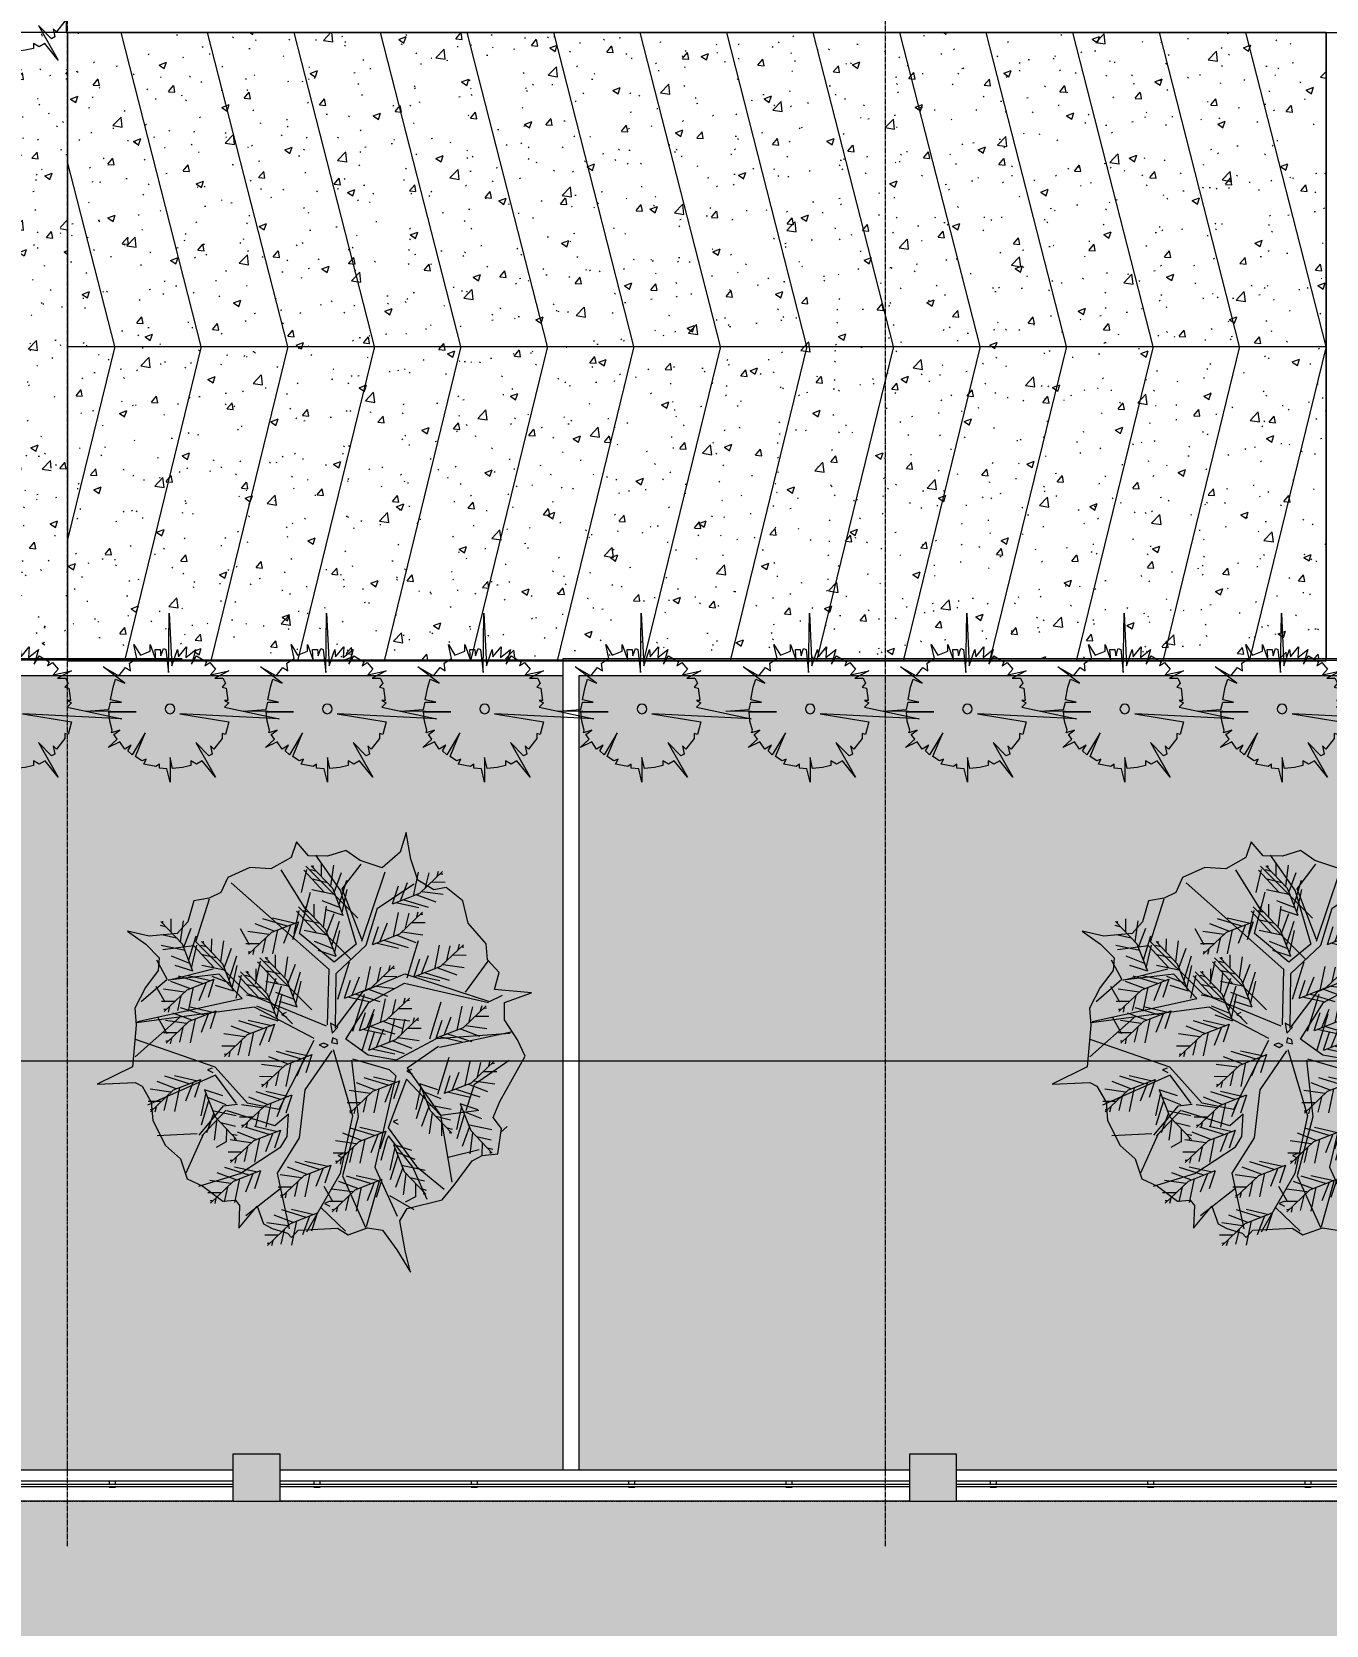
# Model space of a CAD drawing. Header units: millimetres. Extents: x 5359 to 218750, y -16347 to 109893.
# Drawn here: x 33425 to 41653, y 7101 to 17232 of the extents above; entities that cross this region are included whole.
import ezdxf

# ---------------------------------------------------------------- set-up
doc = ezdxf.new("R2010")
doc.units = ezdxf.units.MM
doc.linetypes.add('Double dash', pattern=[41.999998, 12, -6, 6, -6, 6, -6])
doc.linetypes.add('Grid Line', pattern=[22.225, 12.7, -3.175, 3.175, -3.175])
for name, color, linetype, lineweight in [('A-ANNO-DIMS', 211, 'Continuous', 9), ('A-ANNO-DIMS-220', 211, 'Continuous', 9), ('A-DETL-THIN', 151, 'Continuous', 9), ('A-FLOR', 192, 'Continuous', 9), ('A-FLOR-HRAL', 11, 'Continuous', 9), ('A-FLOR-PATT', 8, 'Continuous', 9), ('A-WALL', 113, 'Continuous', 9), ('A-WALL-3', 113, 'Continuous', 18), ('C-PROP-LINE', 91, 'Double dash', 18), ('G-IMPT', 8, 'Continuous', 9), ('L-PLNT', 71, 'Continuous', 9), ('S-COLS-1', 253, 'Continuous', 5), ('S-COLS-4', 52, 'Continuous', 18), ('S-GRID-1', 1, 'Grid Line', 9)]:
    doc.layers.add(name, color=color, linetype=linetype, lineweight=lineweight)
doc.styles.add('Arial_5', font='arial_0.ttf', dxfattribs={"width": 0.9, "height": 660})
doc.dimstyles.new('1_Dim_chi_tiet_khu_đất_2_1', dxfattribs={"dimscale": 304.8, "dimtxt": 673.371204, "dimasz": 0.866142, "dimexe": 0.721785, "dimexo": 0.0625, "dimgap": 0.072178, "dimtad": 1, "dimdec": 0, "dimrnd": 5, "dimzin": 0, "dimdsep": 46, "dimtxsty": 'Arial_5', "dimblk1": 'OBLIQUE', "dimblk2": 'OBLIQUE', "dimsah": 1, "dimcen": 0.09, "dimdle": 0.721785, "dimazin": 0, "dimtfac": 1, "dimtdec": 4, "dimtix": 1, "dimtmove": 0, "dimatfit": 3, "dimfxl": 2.165354, "dimfxlon": 1, "dimtvp": 1, "dimtolj": 1, "dimtzin": 0, "dimarcsym": 2})
pattern_1 = [(0, (167.64, 11.2), (558.8, 558.8), [83.82, -16.764, 22.352, -16.764, -419.1]), (0, (167.64, 11.2), (558.8, 558.8), [-139.7, 83.82, -335.28]), (0, (139.7, 27.94), (558.8, 558.8), [55.88, -41.91, 83.82, -41.91, -335.28]), (0, (139.7, 27.94), (558.8, 558.8), [-223.52, 55.88, -279.4]), (0, (335.3, 251.46), (558.8, 558.8), [69.85, -27.94, 69.85, -391.16]), (0, (55.9, 363.2), (558.8, 558.8), [27.94, -55.88, 27.94, -447.04]), (90, (111.76, 363.2), (-558.8, 558.8), [50.292, -508.508]), (90, (279.4, 27.94), (-558.8, 558.8), [55.88, -502.92]), (90, (419.1, 251.46), (-558.8, 558.8), [55.88, -502.92]), (45, (352.04, 22.35), (0, 558.7996), [55.88, -734.383]), (135, (206.76, 22.35), (-558.7996, 0), [55.88, -734.383]), (63.435, (335.28, 25.15), (-0.0005, 558.8001), [55.88, -1193.635]), (75.964, (307.34, 27.94), (-0.00237, 558.80038), [55.88, -2248.111]), (75.964, (447.04, 251.46), (-0.00237, 558.80038), [44.704, -2259.287]), (75.964, (122.94, 363.22), (-0.00237, 558.80038), [39.116, -2264.875]), (104.036, (251.46, 27.94), (0.00237, 558.80038), [55.88, -2248.111]), (104.036, (391.16, 251.46), (0.00237, 558.80038), [44.704, -2259.287]), (104.036, (100.58, 363.22), (0.00237, 558.80038), [39.116, -2264.875]), (116.565, (223.52, 25.15), (0.0005, 558.8001), [55.88, -1193.634])]

# ---------------------------------------------------------------- blocks, each defined once
blk = doc.blocks.new('NBS_CLDPhysicalSecuritySystems_MtlMeshPnlFncngSym_CLDModsecSecurusS3_InfillPanel - NBS_CLDPhysicalSecuritySystems_MtlMeshPnlFncngSym_CLDModsecSecurusS2_InfillPanel-2369396-TKCS_MB ĐỊNH VỊ CỔNG-HÀNG RÀO')
at = {"layer": 'A-FLOR-HRAL'}
for p, q in [((218, 27), (0, 27)), ((4000, 6), (0, 6)), ((214, 23), (214, 6)), ((250, 27), (218, 27)), ((1218, 27), (250, 27)), ((254, 6), (254, 23)), ((1214, 23), (1214, 6)), ((1250, 27), (1218, 27)), ((2218, 27), (1250, 27)), ((1254, 6), (1254, 23)), ((2214, 23), (2214, 6)), ((2250, 27), (2218, 27)), ((3218, 27), (2250, 27)), ((2254, 6), (2254, 23)), ((3214, 23), (3214, 6)), ((3250, 27), (3218, 27)), ((4000, 27), (3250, 27)), ((3254, 6), (3254, 23)), ((0, -6), (4000, -6)), ((214, -6), (214, -11)), ((214, -11), (254, -11)), ((254, -11), (254, -6)), ((1214, -6), (1214, -11)), ((1214, -11), (1254, -11)), ((1254, -11), (1254, -6)), ((2214, -6), (2214, -11)), ((2214, -11), (2254, -11)), ((2254, -11), (2254, -6)), ((3214, -6), (3214, -11)), ((3214, -11), (3254, -11)), ((3254, -11), (3254, -6))]:
    blk.add_line(p, q, dxfattribs=at)
for centre, start, end in [((218, 23), 90, 180), ((250, 23), 360, 90), ((1218, 23), 90, 180), ((1250, 23), 360, 90), ((2218, 23), 90, 180), ((2250, 23), 360, 90), ((3218, 23), 90, 180), ((3250, 23), 360, 90)]:
    blk.add_arc(centre, 4, start, end, dxfattribs=at)
blk = doc.blocks.new('CAY MAI VAN PHUC - CAY DUC SOC_dwg-2256080-TKCS_MB ĐỊNH VỊ CỔNG-HÀNG RÀO')
at = {"layer": 'G-IMPT', "flags": 128}
blk.add_lwpolyline([(33, 479), (13, 293), (6, 772), (-14, 347), (-60, 479), (-67, 420), (-133, 499), (-127, 413), (-207, 479), (-173, 360), (-213, 426), (-293, 380), (-280, 347), (-320, 373), (-366, 320), (-326, 274), (-473, 307), (-360, 247), (-426, 247), (-446, 207), (-419, 174), (-453, 167), (-466, 68), (-439, 68), (-473, 48), (-439, 14), (-878, -79), (-80, -39), (-473, -105), (-446, -205), (-419, -198), (-419, -238), (-353, -324), (-326, -298), (-340, -364), (-313, -378), (-207, -271), (-366, -550), (-260, -418), (-213, -444), (-167, -418), (-167, -457), (-100, -471), (-20, -481), (0, -391), (0, -590), (26, -484), (86, -477), (86, -444), (113, -464), (212, -444), (192, -404), (226, -418), (279, -384), (199, -192), (305, -371), (339, -338), (312, -291), (365, -324), (405, -265), (498, -311), (425, -245), (452, -205), (405, -172), (472, -192), (465, -172), (485, -99), (492, -25), (272, -25), (678, -19), (492, -6), (478, 54), (392, 54), (478, 74), (458, 174), (438, 240), (365, 207), (538, 340), (412, 267), (359, 333), (319, 307), (325, 367), (266, 406), (292, 519), (239, 433), (159, 466), (159, 519), (113, 393), (119, 479), (79, 479), (73, 426), (53, 486)], close=True, dxfattribs=at)
at = {"layer": 'G-IMPT'}
blk.add_circle((0, 0), 38.6, dxfattribs=at)
blk = doc.blocks.new('CAY MAI VAN PHUC - CAY BONG TRANG-2256527-TKCS_MB ĐỊNH VỊ CỔNG-HÀNG RÀO')
at = {"extrusion": (0, 0, -1), "xscale": 0.7894736842105263, "yscale": 0.7894736842105263, "zscale": -0.7894736842105263, "rotation": 180}
blk.add_blockref('CAY MAI VAN PHUC - CAY DUC SOC_dwg-2256080-TKCS_MB ĐỊNH VỊ CỔNG-HÀNG RÀO', (0, 0), dxfattribs=at)
blk = doc.blocks.new('CAY MAI VAN PHUC - CAY DUC SOC_dwg-V288-TKCS_MB ĐỊNH VỊ CỔNG-HÀNG RÀO')
at = {"layer": 'G-IMPT', "flags": 128}
for points in [[(33, 479), (13, 293), (6, 772), (-14, 347), (-60, 479), (-67, 420), (-133, 499), (-127, 413), (-207, 479), (-173, 360), (-213, 426), (-293, 380), (-280, 347), (-320, 373), (-366, 320), (-326, 274), (-430, 297)], [(-429, -201), (-419, -198), (-419, -238), (-353, -324), (-326, -298), (-340, -364), (-313, -378), (-207, -271), (-366, -550), (-260, -418), (-213, -444), (-167, -418), (-167, -457), (-100, -471), (-20, -481), (0, -391), (0, -590), (26, -484), (86, -477), (86, -444), (113, -464), (212, -444), (192, -404), (226, -418), (279, -384), (199, -192), (305, -371), (339, -338), (312, -291), (365, -324), (405, -265), (498, -311), (425, -245), (452, -205), (405, -172), (472, -192), (465, -172), (485, -99), (492, -25), (272, -25), (678, -19), (492, -6), (478, 54), (392, 54), (478, 74), (458, 174), (438, 240), (365, 207), (538, 340), (412, 267), (359, 333), (319, 307), (325, 367), (266, 406), (292, 519), (239, 433), (159, 466), (159, 519), (113, 393), (119, 479), (79, 479), (73, 426), (53, 486), (33, 479)], [(-430, 284), (-360, 247), (-426, 247), (-430, 240)], [(-430, 187), (-419, 174), (-430, 172)], [(-429, -56), (-80, -39), (-429, -98)]]:
    blk.add_lwpolyline(points, dxfattribs=at)
at = {"layer": 'G-IMPT'}
blk.add_circle((0, 0), 38.6, dxfattribs=at)
blk = doc.blocks.new('CAY MAI VAN PHUC - CAY BONG TRANG-V289-TKCS_MB ĐỊNH VỊ CỔNG-HÀNG RÀO')
at = {"extrusion": (0, 0, -1), "xscale": 0.7894736842105263, "yscale": 0.7894736842105263, "zscale": -0.7894736842105263, "rotation": 180}
blk.add_blockref('CAY MAI VAN PHUC - CAY DUC SOC_dwg-V288-TKCS_MB ĐỊNH VỊ CỔNG-HÀNG RÀO', (0, 0), dxfattribs=at)
blk = doc.blocks.new('CAY GIANG HUONG - CAY GIANG HUONG_dwg-2249777-TKCS_MB ĐỊNH VỊ CỔNG-HÀNG RÀO')
at = {"layer": 'G-IMPT'}
for p, q in [((242, 1000), (-171, 1413)), ((-111, 1404), (-112, 1417)), ((-47, 1330), (-46, 1436)), ((29, 1254), (52, 1420)), ((-172, 1068), (-368, 1383)), ((-205, 1203), (-164, 1385)), ((-26, 1206), (-188, 1381)), ((-91, 1372), (-132, 1382)), ((-2, 1281), (-119, 1308)), ((56, 1212), (112, 1362)), ((95, 1109), (154, 1301)), ((273, 815), (459, 1368)), ((580, 1137), (638, 1283)), ((685, 1175), (725, 1365)), ((781, 1243), (808, 1360)), ((830, 1288), (936, 1286)), ((872, 1332), (882, 1373)), ((903, 1352), (917, 1352)), ((66, 1185), (-124, 1225)), ((117, 1043), (158, 1226)), ((519, 1112), (566, 1255)), ((609, 1146), (801, 1087)), ((711, 1185), (862, 1129)), ((753, 1212), (920, 1189)), ((-264, 878), (-223, 1060)), ((-84, 881), (-246, 1055)), ((184, 675), (-230, 1088)), ((-149, 1047), (-190, 1057)), ((-169, 1079), (-170, 1092)), ((-105, 1005), (-104, 1111)), ((104, 1081), (-42, 1138)), ((-30, 928), (-7, 1095)), ((129, 1020), (-15, 1067)), ((-3, 886), (54, 1037)), ((526, 852), (565, 1043)), ((543, 1124), (726, 1083)), ((622, 921), (649, 1038)), ((712, 1009), (723, 1050)), ((744, 1030), (758, 1030)), ((-1286, 930), (-1327, 940)), ((-1307, 962), (-1307, 975)), ((-1242, 888), (-1241, 994)), ((-1167, 811), (-1144, 978)), ((-1140, 769), (-1083, 920)), ((-693, 916), (-621, 791)), ((-464, 869), (-631, 892)), ((-422, 896), (-573, 953)), ((-320, 935), (-512, 995)), ((-254, 957), (-437, 998)), ((-396, 907), (-436, 716)), ((-291, 945), (-349, 799)), ((-230, 970), (-277, 826)), ((8, 860), (-183, 900)), ((-61, 956), (-177, 983)), ((36, 784), (96, 976)), ((58, 718), (99, 901)), ((360, 790), (407, 933)), ((421, 815), (478, 961)), ((594, 890), (760, 867)), ((670, 965), (776, 964)), ((-1129, 743), (-1320, 783)), ((-1198, 839), (-1315, 866)), ((-1101, 667), (-1042, 859)), ((-1079, 601), (-1038, 784)), ((-964, 771), (-1005, 781)), ((-985, 802), (-985, 816)), ((-920, 729), (-919, 834)), ((-845, 652), (-822, 818)), ((-818, 610), (-761, 760)), ((-541, 794), (-647, 795)), ((-492, 838), (-519, 722)), ((46, 755), (-101, 813)), ((384, 802), (566, 761)), ((449, 824), (642, 765)), ((552, 863), (702, 806)), ((635, 526), (725, 821)), ((853, 594), (892, 784)), ((949, 663), (976, 779)), ((1040, 751), (1050, 792)), ((1071, 771), (1085, 772)), ((-1092, 638), (-1238, 696)), ((-876, 680), (-992, 707)), ((-779, 508), (-719, 700)), ((-615, 730), (-628, 729)), ((-583, 750), (-593, 709)), ((-572, 474), (-531, 657)), ((-392, 477), (-554, 652)), ((-124, 271), (-537, 684)), ((-457, 643), (-498, 654)), ((-477, 675), (-478, 689)), ((-413, 602), (-412, 707)), ((-338, 525), (-315, 691)), ((-311, 483), (-254, 633)), ((71, 694), (-73, 742)), ((84, 356), (175, 651)), ((687, 531), (734, 675)), ((748, 556), (805, 702)), ((998, 707), (1103, 706)), ((1098, 412), (1279, 658)), ((-1067, 577), (-1210, 624)), ((-991, 479), (-1183, 538)), ((-925, 501), (-1108, 542)), ((-807, 584), (-998, 623)), ((-901, 513), (-948, 369)), ((-769, 479), (-916, 536)), ((-757, 442), (-716, 624)), ((-724, 363), (-683, 546)), ((-545, 366), (-706, 541)), ((-277, 160), (-690, 573)), ((-610, 533), (-651, 543)), ((-630, 564), (-631, 578)), ((-566, 491), (-565, 597)), ((-490, 414), (-467, 580)), ((-369, 553), (-485, 580)), ((-463, 372), (-407, 522)), ((-271, 380), (-212, 573)), ((197, 387), (255, 533)), ((302, 424), (342, 615)), ((398, 493), (425, 610)), ((447, 537), (553, 536)), ((489, 581), (499, 622)), ((521, 602), (534, 602)), ((711, 544), (893, 503)), ((777, 565), (969, 506)), ((879, 605), (1029, 548)), ((921, 632), (1087, 608)), ((-1364, 459), (-1291, 334)), ((-1135, 412), (-1302, 436)), ((-1093, 439), (-1244, 496)), ((-1163, 382), (-1190, 265)), ((-1067, 450), (-1107, 260)), ((-962, 488), (-1020, 342)), ((-744, 418), (-888, 465)), ((-453, 346), (-643, 386)), ((-521, 442), (-638, 469)), ((-300, 457), (-490, 496)), ((-424, 270), (-365, 462)), ((-262, 352), (-408, 409)), ((-402, 204), (-361, 387)), ((-250, 315), (-209, 497)), ((136, 362), (184, 505)), ((203, 100), (294, 394)), ((226, 396), (418, 337)), ((328, 435), (479, 378)), ((370, 462), (537, 439)), ((-1212, 337), (-1318, 338)), ((-1285, 273), (-1299, 272)), ((-1254, 293), (-1264, 252)), ((-975, 228), (-1167, 287)), ((-909, 250), (-1091, 291)), ((-885, 262), (-932, 119)), ((-415, 241), (-561, 299)), ((-237, 291), (-381, 338)), ((160, 374), (343, 333)), ((317, 130), (374, 276)), ((422, 168), (461, 358)), ((518, 236), (545, 353)), ((566, 281), (672, 280)), ((608, 325), (619, 366)), ((640, 345), (654, 346)), ((814, 40), (904, 335)), ((1032, 108), (1071, 299)), ((1128, 177), (1155, 293)), ((1218, 265), (1229, 306)), ((1250, 285), (1264, 286)), ((-1527, -104), (-1176, 209)), ((-1348, 209), (-1275, 83)), ((-1119, 162), (-1285, 185)), ((-1077, 189), (-1227, 245)), ((-1147, 131), (-1174, 14)), ((-1051, 199), (-1091, 9)), ((-946, 237), (-1003, 91)), ((-613, 83), (-763, 140)), ((-511, 123), (-703, 182)), ((-445, 144), (-628, 185)), ((-482, 132), (-540, -14)), ((-390, 180), (-533, 227)), ((-421, 157), (-468, 13)), ((256, 105), (303, 249)), ((277, -56), (367, 239)), ((345, 139), (537, 80)), ((448, 178), (598, 122)), ((490, 205), (656, 182)), ((495, 12), (535, 202)), ((591, 80), (618, 197)), ((682, 169), (692, 210)), ((713, 189), (727, 190)), ((866, 45), (913, 189)), ((927, 70), (984, 216)), ((1100, 146), (1266, 123)), ((1176, 221), (1282, 220)), ((-1196, 87), (-1301, 88)), ((-1269, 22), (-1283, 22)), ((-1238, 42), (-1248, 1)), ((-655, 56), (-822, 79)), ((-683, 25), (-710, -91)), ((-587, 94), (-627, -96)), ((280, 117), (462, 76)), ((329, -51), (376, 93)), ((390, -26), (448, 120)), ((521, 23), (671, -34)), ((563, 50), (729, 26)), ((640, 125), (745, 124)), ((890, 58), (1072, 17)), ((1460, 92), (891, -28)), ((955, 80), (1148, 20)), ((1058, 119), (1208, 62)), ((-732, -19), (-838, -18)), ((-805, -83), (-819, -84)), ((-774, -63), (-784, -104)), ((-316, -159), (-466, -102)), ((-213, -120), (-405, -60)), ((-148, -98), (-330, -57)), ((-185, -110), (-242, -257)), ((-124, -85), (-171, -229)), ((353, -39), (536, -80)), ((419, -17), (611, -76)), ((878, -400), (968, -105)), ((-358, -186), (-524, -163)), ((-386, -217), (-413, -333)), ((-290, -148), (-329, -339)), ((930, -395), (977, -251)), ((991, -370), (1048, -224)), ((1096, -332), (1136, -141)), ((1192, -263), (1219, -147)), ((1241, -219), (1346, -220)), ((1283, -175), (1293, -134)), ((1314, -155), (1328, -154)), ((-1243, -384), (-1409, -361)), ((-1201, -357), (-1351, -300)), ((-1098, -318), (-1290, -258)), ((-1033, -296), (-1215, -255)), ((-1175, -346), (-1214, -537)), ((-1070, -309), (-1127, -455)), ((-1009, -283), (-1056, -427)), ((-978, -364), (-834, -411)), ((-434, -261), (-540, -260)), ((-508, -325), (-522, -326)), ((-307, -420), (-490, -379)), ((-476, -305), (-487, -346)), ((340, -395), (174, -372)), ((382, -368), (232, -311)), ((484, -329), (292, -269)), ((550, -307), (368, -266)), ((408, -357), (369, -548)), ((513, -320), (456, -466)), ((574, -294), (527, -438)), ((744, -338), (703, -521)), ((731, -315), (875, -362)), ((757, -376), (903, -433)), ((1020, -360), (1212, -420)), ((1122, -321), (1272, -378)), ((1164, -294), (1330, -317)), ((-1319, -459), (-1425, -458)), ((-1361, -503), (-1372, -544)), ((-1271, -415), (-1298, -531)), ((-965, -388), (-1006, -571)), ((-943, -454), (-1003, -646)), ((-953, -425), (-806, -483)), ((-517, -508), (-683, -485)), ((-475, -481), (-625, -424)), ((-373, -442), (-565, -382)), ((-449, -470), (-489, -661)), ((-344, -433), (-401, -579)), ((-283, -407), (-330, -551)), ((263, -470), (158, -469)), ((312, -426), (285, -542)), ((766, -404), (706, -596)), ((794, -481), (985, -520)), ((954, -382), (1136, -423)), ((1066, -498), (1025, -680)), ((1054, -474), (1197, -521)), ((-1393, -524), (-1407, -524)), ((-804, -526), (-997, -730)), ((-904, -556), (-961, -707)), ((-915, -530), (-724, -570)), ((-877, -598), (-900, -765)), ((-846, -626), (-730, -653)), ((-594, -583), (-699, -582)), ((-636, -627), (-646, -668)), ((-545, -539), (-572, -655)), ((190, -535), (176, -535)), ((221, -514), (211, -555)), ((805, -507), (748, -657)), ((832, -549), (809, -715)), ((863, -576), (979, -604)), ((900, -568), (1205, -526)), ((907, -625), (906, -731)), ((1088, -564), (1029, -756)), ((1079, -535), (1225, -592)), ((-1035, -715), (-1353, -730)), ((-1123, -1024), (-981, -712)), ((-802, -675), (-803, -781)), ((-758, -717), (-717, -727)), ((-737, -748), (-737, -762)), ((-565, -760), (-715, -703)), ((-667, -648), (-681, -648)), ((-462, -721), (-654, -661)), ((-397, -699), (-579, -658)), ((-539, -749), (-578, -940)), ((-434, -711), (-491, -857)), ((-373, -686), (-420, -830)), ((272, -768), (122, -711)), ((374, -729), (182, -669)), ((440, -707), (257, -666)), ((298, -757), (258, -948)), ((403, -719), (345, -866)), ((464, -694), (417, -838)), ((951, -667), (992, -678)), ((972, -699), (972, -712)), ((1127, -666), (1070, -816)), ((1116, -640), (1307, -680)), ((1154, -708), (1131, -874)), ((1185, -736), (1302, -763)), ((1429, -657), (1375, -704)), ((-881, -821), (-801, -777)), ((-683, -862), (-789, -861)), ((-607, -787), (-773, -764)), ((-635, -818), (-662, -934)), ((153, -870), (47, -869)), ((230, -795), (64, -772)), ((202, -826), (175, -942)), ((537, -823), (496, -1005)), ((525, -799), (669, -846)), ((550, -860), (696, -917)), ((959, -900), (1207, -840)), ((1229, -785), (1228, -890)), ((1273, -827), (1314, -837)), ((1294, -858), (1294, -872)), ((-622, -1043), (-814, -983)), ((-757, -926), (-771, -927)), ((-556, -1021), (-739, -980)), ((-725, -906), (-736, -947)), ((-532, -1008), (-579, -1152)), ((-165, -1037), (-316, -981)), ((-63, -998), (-255, -939)), ((3, -976), (-180, -935)), ((-34, -989), (-92, -1135)), ((27, -964), (-20, -1107)), ((80, -935), (66, -935)), ((111, -914), (101, -955)), ((559, -888), (500, -1080)), ((598, -991), (542, -1141)), ((588, -965), (778, -1004)), ((-766, -1109), (-933, -1086)), ((-724, -1082), (-875, -1025)), ((-794, -1140), (-821, -1256)), ((-698, -1071), (-738, -1262)), ((-593, -1033), (-651, -1180)), ((-284, -1140), (-390, -1138)), ((-207, -1064), (-374, -1041)), ((-235, -1095), (-262, -1212)), ((-139, -1027), (-179, -1217)), ((-29, -1131), (44, -1256)), ((242, -1150), (92, -1094)), ((344, -1111), (152, -1052)), ((410, -1089), (228, -1048)), ((268, -1140), (229, -1330)), ((312, -1452), (414, -1089)), ((373, -1102), (316, -1248)), ((434, -1077), (387, -1221)), ((625, -1033), (602, -1199)), ((656, -1061), (773, -1088)), ((701, -1109), (700, -1215)), ((-843, -1184), (-949, -1183)), ((-916, -1249), (-930, -1249)), ((-885, -1228), (-895, -1269)), ((-367, -1147), (-648, -1367)), ((-357, -1204), (-371, -1205)), ((-326, -1184), (-336, -1225)), ((123, -1253), (18, -1252)), ((200, -1177), (34, -1154)), ((172, -1208), (145, -1325)), ((493, -1206), (688, -1316)), ((621, -1255), (702, -1212)), ((745, -1151), (786, -1162)), ((765, -1183), (766, -1197)), ((-272, -1419), (-422, -1362)), ((-169, -1380), (-361, -1320)), ((-104, -1358), (-286, -1317)), ((-141, -1370), (-198, -1517)), ((-80, -1345), (-127, -1489)), ((-53, -1300), (144, -1490)), ((50, -1317), (36, -1318)), ((81, -1297), (71, -1338)), ((-314, -1446), (-480, -1423)), ((-342, -1477), (-369, -1593)), ((-246, -1408), (-285, -1599)), ((-390, -1521), (-496, -1520)), ((-464, -1585), (-478, -1586)), ((-432, -1565), (-443, -1606))]:
    blk.add_line(p, q, dxfattribs=at)
at = {"layer": 'G-IMPT', "flags": 128}
for points in [[(1327, 432), (1366, 567), (1272, 669), (1263, 796), (1120, 958), (1076, 1138), (944, 1243), (846, 1225), (718, 1302), (664, 1469), (626, 1680), (578, 1523), (436, 1400), (261, 1458), (146, 1536), (2, 1491), (-150, 1494), (-246, 1605), (-287, 1480), (-448, 1392), (-615, 1402), (-790, 1322), (-845, 1204), (-938, 1158), (-1061, 1136), (-1108, 970), (-1192, 876), (-1416, 856), (-1588, 895), (-1443, 792), (-1335, 683), (-1343, 583), (-1445, 447), (-1530, 284), (-1519, 148), (-1549, -183), (-1828, -321), (-1527, -308), (-1472, -337), (-1399, -463), (-1386, -608), (-1287, -808), (-1167, -915), (-1114, -1073), (-990, -1130), (-830, -1250), (-730, -1242), (-697, -1286), (-704, -1465), (-557, -1291), (-508, -1430), (-438, -1467), (-317, -1505), (-286, -1539), (-233, -1480), (80, -1465), (166, -1519), (320, -1462), (437, -1481), (553, -1638), (661, -1816), (618, -1646), (576, -1407), (634, -1308), (913, -1239), (1007, -1124), (1150, -931), (1231, -887), (1355, -875), (1383, -673), (1317, -586), (1370, -458), (1572, -97), (1511, 31), (1408, 190), (1408, 328), (1622, 405)], [(24, 164), (38, 84), (83, 133)], [(-66, -9), (-24, -30), (6, -10), (-29, 6)], [(34, 11), (82, -1), (77, 33), (44, 48)]]:
    blk.add_lwpolyline(points, close=True, dxfattribs=at)
for points in [[(-94, 1499), (104, 1215), (229, 792), (54, 650), (-220, 877), (-134, 1207)], [(127, 1021), (44, 1234), (-128, 1416)], [(274, 829), (119, 1232), (269, 1428)], [(2, 150), (15, 591), (-763, 1280)], [(65, 125), (70, 558), (308, 784), (398, 1079), (691, 1272)], [(521, 1113), (734, 1197), (915, 1369)], [(-6, 141), (-631, 398), (-1045, 811), (-937, 1153)], [(69, 696), (-15, 909), (-186, 1090)], [(361, 791), (575, 875), (756, 1047)], [(-1068, 579), (-1152, 792), (-1323, 973)], [(-232, 968), (-445, 884), (-626, 713)], [(-899, 604), (-1061, 779), (-1308, 748)], [(-746, 419), (-830, 633), (-1001, 814)], [(688, 533), (902, 617), (1083, 788)], [(-1478, 336), (-1272, 513), (-1356, 666)], [(-239, 292), (-323, 506), (-494, 687)], [(-1509, 177), (-677, 360), (-859, 553), (-1265, 507), (-907, 596)], [(-903, 511), (-1116, 427), (-1297, 256)], [(-392, 182), (-475, 395), (-647, 576)], [(73, 134), (285, 415), (617, 557), (1288, 338), (1392, 386)], [(138, 363), (351, 447), (532, 619)], [(1452, 83), (866, 40), (546, -129), (325, -90), (146, 38), (330, 328), (613, 483), (1280, 329)], [(-106, 42), (-580, 291), (-1517, 168)], [(-887, 261), (-1100, 177), (-1281, 5)], [(257, 107), (471, 191), (652, 362)], [(867, 47), (1081, 131), (1262, 302)], [(-423, 155), (-636, 71), (-817, -100)], [(-327, 248), (-363, 234), (-322, 212)], [(331, -49), (544, 35), (725, 206)], [(-107, 28), (-386, -521), (-635, -472), (-891, -184), (-1525, 35)], [(-125, -87), (-339, -171), (-520, -342)], [(-301, -1471), (-396, -1028), (-220, -746), (-175, -365), (39, -55)], [(47, -46), (201, -573), (101, -1030), (-166, -1497)], [(201, -120), (491, -205), (545, -253), (378, -979), (555, -1370)], [(884, -22), (635, -193), (900, -568), (989, -1099)], [(-722, -474), (-888, -249), (-1428, -488)], [(-914, -193), (-951, -207), (-909, -228)], [(193, -129), (244, -580), (121, -1049), (304, -1460)], [(669, -204), (632, -218), (674, -239)], [(932, -393), (1145, -309), (1326, -138)], [(1104, -530), (1168, -321), (1446, -130)], [(-1010, -285), (-1224, -369), (-1405, -540)], [(-976, -366), (-892, -579), (-721, -760)], [(573, -296), (359, -380), (178, -551)], [(893, -562), (630, -281), (483, -667), (709, -976), (928, -1155)], [(733, -316), (817, -530), (988, -711)], [(-1018, -726), (-824, -493), (-715, -480)], [(-285, -409), (-498, -493), (-679, -664)], [(1055, -476), (1139, -689), (1311, -870)], [(-1021, -1131), (-692, -1031), (-369, -818), (-320, -736), (-309, -558), (-416, -651), (-797, -532)], [(558, -604), (522, -618), (563, -639)], [(-374, -688), (-588, -772), (-769, -943)], [(462, -696), (249, -780), (68, -951)], [(794, -1238), (680, -981), (487, -732), (470, -764), (424, -926)], [(121, -873), (84, -887), (126, -909)], [(527, -800), (610, -1014), (782, -1195)], [(-534, -1010), (-747, -1094), (-928, -1265)], [(25, -966), (-188, -1049), (-369, -1221)], [(433, -1079), (219, -1162), (38, -1334)], [(15, -1254), (-22, -1269), (20, -1290)], [(-81, -1347), (-295, -1431), (-476, -1602)]]:
    blk.add_lwpolyline(points, dxfattribs=at)
blk = doc.blocks.new('CAY GIANG HUONG - CAY GIANG HUONG-2249851-TKCS_MB ĐỊNH VỊ CỔNG-HÀNG RÀO')
at = {"xscale": 0.8, "yscale": 0.8, "zscale": 0.8}
blk.add_blockref('CAY GIANG HUONG - CAY GIANG HUONG_dwg-2249777-TKCS_MB ĐỊNH VỊ CỔNG-HÀNG RÀO', (0, 0), dxfattribs=at)
blk = doc.blocks.new('Family - ___-1476882-TKCS_MB ĐỊNH VỊ CỔNG-HÀNG RÀO')
at = {"layer": 'C-PROP-LINE'}
blk.add_line((26104, 7888), (134801, 7888), dxfattribs=at)
blk = doc.blocks.new('DIMBLOCK26-TKCS_MB ĐỊNH VỊ CỔNG-HÀNG RÀO')
at = {"layer": 'A-ANNO-DIMS-220'}
for p, q in [((26104, 11349), (26104, 10469)), ((26104, 10689), (26104, 11349)), ((71453, 11349), (71453, 10469)), ((71453, 10689), (71453, 11349)), ((25884, 10689), (71453, 10689))]:
    blk.add_line(p, q, dxfattribs=at)
at = {"layer": 'A-ANNO-DIMS-220', "lineweight": 25}
for p, q in [((26104, 10689), (26236, 10821)), ((71453, 10689), (71585, 10821)), ((26104, 10689), (25972, 10557)), ((71453, 10689), (71321, 10557))]:
    blk.add_line(p, q, dxfattribs=at)
at = {"layer": 'A-ANNO-DIMS-220', "color": 0, "char_height": 660, "attachment_point": 1, "line_spacing_factor": 0.941778, "style": 'Arial_5'}
for s, insert, width in [('45350', (47638, 11568), 2734.92), ('TƯ\\fArial|b0|i0|c254|p34|;\\W.9;ỜNG RÀO', (46219, 10488), 6141.15)]:
    blk.add_mtext(s, dxfattribs=dict(at, insert=insert, width=width))
blk = doc.blocks.new('_Oblique')
at = {"color": 0, "linetype": 'ByBlock', "lineweight": -2}
blk.add_line((-0.5, -0.5), (0.5, 0.5), dxfattribs=at)

msp = doc.modelspace()

# ---------------------------------------------------------------- hatches: boundary and pattern name
at = {"layer": 'A-FLOR-PATT'}
h = msp.add_hatch(color=256, dxfattribs=at)
h.paths.add_polyline_path([(10052.8, -16347.2), (10052.8, 77336.3), (5358.8, 82030.3), (5358.8, -16347.2)])
h.paths.add_polyline_path([(56702.6, -12330.8), (56702.6, 7388.2), (134801.5, 7388.2), (134801.5, 7888.2), (26103.5, 7888.2), (26103.5, -7352), (31070.8, -12330.8), (44092.7, -12330.8)])
h.paths.add_polyline_path([(160294.2, 7388.2), (160294.2, 109892.8), (157794.6, 109892.8), (157794.6, 7388.2)])
h.paths.add_polyline_path([(130779.3, 102336.3), (135779.3, 107336.3), (135779.3, 109892.8), (5358.8, 109892.8), (5358.8, 102336.3), (121560.4, 102336.3)])
h = msp.add_hatch(dxfattribs=at)
h.set_pattern_fill('FP_14', color=256, style=0, pattern_type=2)
h.set_pattern_definition(pattern_1)
h.paths.add_polyline_path([(30703.5, 8088.2), (34703.5, 8088.2), (34703.5, 8188.2), (35003.5, 8188.2), (35003.5, 8088.2), (36802.6, 8088.2), (36802.6, 13136.9), (28627.7, 13136.9), (27003.5, 14761.2), (26303.5, 14761.2), (26303.5, 12256.3), (26403.5, 12256.3), (26403.5, 11956.3), (26303.5, 11956.3), (26303.5, 8188.2), (26403.5, 8188.2), (26403.5, 8088.2), (30403.5, 8088.2), (30403.5, 8188.2), (30703.5, 8188.2)])
h.paths.add_polyline_path([(26303.5, 14861.2), (27003.5, 14861.2), (27003.5, 40386.3), (26995.6, 40471.7), (26973, 40555.4), (26949, 40613.3), (26908, 40680.2), (26857.1, 40739.9), (26797.4, 40790.8), (26730.5, 40831.8), (26658, 40861.9), (26581.7, 40880.2), (26503.5, 40886.3), (26403.5, 40886.3), (26403.5, 40586.3), (26303.5, 40586.3), (26303.5, 36856.3), (26403.5, 36856.3), (26403.5, 36556.3), (26303.5, 36556.3), (26303.5, 32756.3), (26403.5, 32756.3), (26403.5, 32456.3), (26303.5, 32456.3), (26303.5, 28656.3), (26403.5, 28656.3), (26403.5, 28356.3), (26303.5, 28356.3), (26303.5, 24556.3), (26403.5, 24556.3), (26403.5, 24256.3), (26303.5, 24256.3), (26303.5, 20456.3), (26403.5, 20456.3), (26403.5, 20156.3), (26303.5, 20156.3), (26303.5, 16356.3), (26403.5, 16356.3), (26403.5, 16056.3), (26303.5, 16056.3), (26303.5, 15212.8)])
h = msp.add_hatch(dxfattribs=at)
h.set_pattern_fill('FP_25', color=256, style=0, pattern_type=2)
h.set_pattern_definition([(50.053, (89.13, 5.13), (479.9674, -42.1918), [50.243, -552.67]), (354.976, (89.13, 5.13), (-92.847, 504.409), [40.152, -441.667]), (100.43, (129.13, 1.6), (387.1176, 462.216), [42.74, -470.143]), (46.237, (89.13, 139.24), (714.162, -111.16), [75.354, -828.89]), (96.622, (148.64, 130), (625.444, 653.052), [64.112, -705.232]), (351.153, (89.1, 139.24), (625.442, 653.053), [60.23, -662.532]), (21.028, (156.05, 105.7), (399.4317, -270.0727), [50.197, -552.166]), (325.936, (156.05, 105.7), (162.814, 486.215), [40.181, -441.986]), (71.486, (189.33, 83.2), (562.2485, 216.142), [42.729, -470.022]), (37.549, (89.13, 5.13), (8.1363, 223.2219), [7.366, -429.216, 7.366, -441.269, -443.613]), (37.549, (89.13, 5.13), (8.1363, 223.2219), [-885.217, 7.366, -436.247]), (7.502, (89.13, 5.13), (176.0372, 264.433), [7.361, -248.262, 7.361, -418.9, -168.965]), (7.502, (89.13, 5.13), (176.0372, 264.433), [-681.884, 7.361, -161.605]), (327.436, (-60.1, 5.16), (357.21684, -15.2124), [7.366, -160.044, 7.366, -514.954, -693.078]), (327.436, (-60.1, 5.16), (357.21684, -15.2124), [-689.73, 7.366, -685.712]), (317.433, (-127, 5.18), (390.249, 67.0295), [7.369, -210.343, 7.369, -339.63, -492.363]), (317.433, (-127, 5.18), (390.249, 67.0295), [-564.71, 7.369, -484.994])])
h.paths.add_polyline_path([(33499.6, 13246.9), (33503.5, 13246.9), (33652.2, 17226.9), (32107, 17226.9), (33201, 14100.4)])
h = msp.add_hatch(dxfattribs=at)
h.set_pattern_fill('FP_26', color=256, style=0, pattern_type=2)
h.set_pattern_definition([(50.067, (100.15, 0), (479.8336, -42.0752), [50.243, -552.674]), (354.988, (100.15, 0), (-92.82, 504.391), [40.14, -441.535]), (100.427, (140.14, -3.5), (387.0143, 462.3083), [42.738, -470.121]), (46.252, (100.15, 134.1), (713.964, -110.987), [75.353, -828.882]), (96.62, (159.65, 124.86), (625.273, 653.203), [64.11, -705.215]), (351.164, (100.15, 134.1), (625.268, 653.208), [60.212, -662.328]), (21.045, (167.05, 100.6), (399.3177, -269.9817), [50.189, -552.077]), (325.937, (167.05, 100.6), (162.777, 486.256), [40.169, -441.854]), (71.492, (200.32, 78.1), (562.0934, 216.2746), [42.731, -470.046]), (37.565, (100.15, 0), (8.13613, 223.2253), [7.365, -429.192, 7.365, -441.244, -443.588]), (37.565, (100.15, 0), (8.13613, 223.2253), [-885.167, 7.365, -436.223]), (7.518, (100.15, 0), (175.9861, 264.4781), [7.359, -248.202, 7.359, -418.799, -168.924]), (7.518, (100.15, 0), (175.9861, 264.4781), [-681.719, 7.359, -161.565]), (327.439, (-49.03, 0), (357.1172, -15.12245), [7.364, -159.995, 7.364, -514.797, -692.867]), (327.439, (-49.03, 0), (357.1172, -15.12245), [-689.52, 7.364, -685.504]), (317.433, (-115.93, 0), (390.14, 67.1282), [7.367, -210.286, 7.367, -339.539, -492.231]), (317.433, (-115.93, 0), (390.14, 67.1282), [-564.559, 7.367, -484.864])])
h.paths.add_polyline_path([(34409.2, 13236.9), (36802.6, 13236.9), (36802.6, 13246.9), (41652.6, 13246.9), (41652.6, 17226.9), (33652.6, 17226.9), (33652.6, 13246.9), (34379.8, 13246.9), (34379.8, 13236.9)])
h = msp.add_hatch(dxfattribs=at)
h.set_pattern_fill('FP_22', color=256, style=0, pattern_type=2)
h.set_pattern_definition([(50.374, (745.3, 0), (474.6288, -42.077), [50.019, -550.212]), (354.934, (745.3, 0), (-91.8185, 504.389), [39.708, -436.783]), (100.317, (784.84, -3.5), (382.811, 462.313), [42.723, -469.955]), (46.564, (745.3, 134.1), (706.219, -110.988), [74.963, -824.595]), (96.549, (804.14, 124.86), (618.488, 653.205), [64.101, -705.113]), (351.068, (745.3, 134.1), (618.493, 653.2), [59.574, -655.314]), (21.256, (811.46, 100.6), (394.9903, -269.9765), [49.715, -546.864]), (325.647, (811.46, 100.6), (161.0064, 486.257), [39.87, -438.57]), (71.679, (844.37, 78.1), (555.9975, 216.2723), [42.685, -469.535]), (37.868, (745.29, 0), (8.0452, 223.2258), [7.315, -426.273, 7.315, -438.243, -440.571]), (37.868, (745.29, 0), (8.0452, 223.2258), [-879.146, 7.315, -433.256]), (7.599, (745.29, 0), (174.0796, 264.4768), [7.281, -245.556, 7.281, -414.334, -167.124]), (7.599, (745.29, 0), (174.0796, 264.4768), [-674.452, 7.281, -159.843]), (327.155, (597.72, 0), (353.2433, -15.1224), [7.307, -158.765, 7.307, -510.837, -687.537]), (327.155, (597.72, 0), (353.2433, -15.1224), [-684.216, 7.307, -680.23]), (317.121, (531.55, 0), (385.909, 67.1246), [7.323, -209.052, 7.323, -337.546, -489.342]), (317.121, (531.55, 0), (385.909, 67.1246), [-561.246, 7.323, -482.019])])
h.paths.add_polyline_path([(33652.6, 13246.9), (33650.6, 17185.3), (33503.5, 13246.9)])
h = msp.add_hatch(dxfattribs=at)
h.set_pattern_fill('FP_14', color=256, style=0, pattern_type=2)
h.set_pattern_definition(pattern_1)
h.paths.add_polyline_path([(39003.5, 8088.2), (39003.5, 8188.2), (39303.5, 8188.2), (39303.5, 8088.2), (43303.5, 8088.2), (43303.5, 8188.2), (43603.5, 8188.2), (43603.5, 8088.2), (44802.6, 8088.2), (44802.6, 13136.9), (36902.6, 13136.9), (36902.6, 8088.2)])
h.paths.add_polyline_path([(122993.5, 8088.2), (122993.5, 13126.9), (115213.5, 13126.9), (115213.5, 8088.2), (117301.6, 8088.2), (117301.6, 8188.2), (117601.6, 8188.2), (117601.6, 8088.2), (121601.6, 8088.2), (121601.6, 8188.2), (121901.6, 8188.2), (121901.6, 8088.2), (122770.8, 8088.2)])
at = {"layer": 'S-COLS-1'}
for points in [[(34703.5, 7888.2), (35003.5, 7888.2), (35003.5, 8188.2), (34703.5, 8188.2)], [(39251, 7888.2), (39303.5, 7888.2), (39303.5, 8188.2), (39003.5, 8188.2), (39003.5, 7888.2)]]:
    msp.add_hatch(color=256, dxfattribs=at).paths.add_polyline_path(points)

# ---------------------------------------------------------------- linework, layer by layer
at = {"layer": 'A-DETL-THIN'}
for p, q in [((33652.6, 17226.9), (33652.6, 13231.6)), ((41652.6, 17226.9), (33652.6, 17226.9)), ((34502.6, 15231.6), (33992.5, 17226.9)), ((35052.6, 15231.6), (34542.5, 17226.9)), ((35602.6, 15231.6), (35092.5, 17226.9)), ((36152.6, 15231.6), (35642.5, 17226.9)), ((36702.6, 15231.6), (36192.5, 17226.9)), ((37252.6, 15231.6), (36742.5, 17226.9)), ((37802.6, 15231.6), (37292.5, 17226.9)), ((38352.6, 15231.6), (37842.5, 17226.9)), ((38902.6, 15231.6), (38392.5, 17226.9)), ((39452.6, 15231.6), (38942.5, 17226.9)), ((40002.6, 15231.6), (39492.5, 17226.9)), ((40552.6, 15231.6), (40042.5, 17226.9)), ((41102.6, 15231.6), (40592.5, 17226.9)), ((41652.6, 15231.6), (41142.5, 17226.9)), ((41652.6, 13231.6), (41652.6, 17226.9)), ((33952.6, 15231.6), (33652.6, 16405.3)), ((33652.6, 15231.6), (41652.6, 15231.6)), ((33952.6, 15231.6), (33652.6, 14004.1)), ((34502.6, 15231.6), (34013.8, 13231.6)), ((35052.6, 15231.6), (34563.8, 13231.6)), ((35602.6, 15231.6), (35113.8, 13231.6)), ((36152.6, 15231.6), (35663.8, 13231.6)), ((36702.6, 15231.6), (36213.8, 13231.6)), ((37252.6, 15231.6), (36763.8, 13231.6)), ((37802.6, 15231.6), (37313.8, 13231.6)), ((38352.6, 15231.6), (37863.8, 13231.6)), ((38902.6, 15231.6), (38413.8, 13231.6)), ((39452.6, 15231.6), (38963.8, 13231.6)), ((40002.6, 15231.6), (39513.8, 13231.6)), ((40552.6, 15231.6), (40063.8, 13231.6)), ((41102.6, 15231.6), (40613.8, 13231.6)), ((41652.6, 15231.6), (41163.8, 13231.6)), ((33652.6, 13231.6), (41652.6, 13231.6))]:
    msp.add_line(p, q, dxfattribs=at)
at = {"layer": 'A-FLOR'}
for p, q in [((33652.6, 17226.9), (33652.6, 13246.9)), ((41652.6, 17226.9), (41652.6, 13246.9)), ((36802.6, 13236.9), (34379.8, 13236.9))]:
    msp.add_line(p, q, dxfattribs=at)
at = {"layer": 'A-WALL'}
for p, q in [((33642.6, 17226.9), (32103.5, 17226.9)), ((34379.8, 13236.9), (28669.1, 13236.9)), ((28673.3, 13246.9), (34379.8, 13246.9)), ((36802.6, 8088.2), (36802.6, 13246.9)), ((36802.6, 13246.9), (44912.6, 13246.9)), ((36802.6, 13236.9), (44902.6, 13236.9)), ((36802.6, 13136.9), (28627.7, 13136.9)), ((44802.6, 13136.9), (36902.6, 13136.9)), ((36902.6, 13136.9), (36902.6, 8088.2)), ((30703.5, 8088.2), (34703.5, 8088.2)), ((35003.5, 8088.2), (39003.5, 8088.2)), ((39303.5, 8088.2), (43303.5, 8088.2)), ((34703.5, 7888.2), (30703.5, 7888.2)), ((39003.5, 7888.2), (35003.5, 7888.2)), ((43303.5, 7888.2), (39303.5, 7888.2))]:
    msp.add_line(p, q, dxfattribs=at)
at = {"layer": 'A-WALL-3'}
for p, q in [((33642.6, 17596.9), (33642.6, 17226.9)), ((33642.6, 17226.9), (42412.6, 17226.9))]:
    msp.add_line(p, q, dxfattribs=at)
at = {"layer": 'S-COLS-4'}
for p, q in [((35003.5, 8188.2), (34703.5, 8188.2)), ((34703.5, 8188.2), (34703.5, 7888.2)), ((35003.5, 7888.2), (35003.5, 8188.2)), ((39303.5, 8188.2), (39003.5, 8188.2)), ((39003.5, 8188.2), (39003.5, 7888.2)), ((39303.5, 7888.2), (39303.5, 8188.2)), ((34703.5, 7888.2), (35003.5, 7888.2)), ((39003.5, 7888.2), (39303.5, 7888.2))]:
    msp.add_line(p, q, dxfattribs=at)
at = {"layer": 'S-GRID-1'}
for p, q in [((33652.6, 13102.5), (33652.6, 80482.7)), ((38852.6, 13102.5), (38852.6, 80482.7)), ((33652.6, 7602.5), (33652.6, 13102.5)), ((38852.6, 7602.5), (38852.6, 13102.5))]:
    msp.add_line(p, q, dxfattribs=at)

# ---------------------------------------------------------------- block references
at = {"layer": 'A-FLOR-HRAL'}
for p in [(30703.5, 7988.2), (35003.5, 7988.2), (39303.5, 7988.2)]:
    msp.add_blockref('NBS_CLDPhysicalSecuritySystems_MtlMeshPnlFncngSym_CLDModsecSecurusS3_InfillPanel - NBS_CLDPhysicalSecuritySystems_MtlMeshPnlFncngSym_CLDModsecSecurusS2_InfillPanel-2369396-TKCS_MB ĐỊNH VỊ CỔNG-HÀNG RÀO', p, dxfattribs=at)
at = {"layer": 'C-PROP-LINE'}
msp.add_blockref('Family - ___-1476882-TKCS_MB ĐỊNH VỊ CỔNG-HÀNG RÀO', (0, 0), dxfattribs=at)
at = {"layer": 'L-PLNT', "rotation": 180}
for name, p in [('CAY MAI VAN PHUC - CAY BONG TRANG-V289-TKCS_MB ĐỊNH VỊ CỔNG-HÀNG RÀO', (33303.5, 17486.9)), ('CAY MAI VAN PHUC - CAY BONG TRANG-2256527-TKCS_MB ĐỊNH VỊ CỔNG-HÀNG RÀO', (33303.6, 12926.9)), ('CAY MAI VAN PHUC - CAY BONG TRANG-2256527-TKCS_MB ĐỊNH VỊ CỔNG-HÀNG RÀO', (34303.6, 12926.9)), ('CAY MAI VAN PHUC - CAY BONG TRANG-2256527-TKCS_MB ĐỊNH VỊ CỔNG-HÀNG RÀO', (35303.6, 12926.9)), ('CAY MAI VAN PHUC - CAY BONG TRANG-2256527-TKCS_MB ĐỊNH VỊ CỔNG-HÀNG RÀO', (36303.6, 12926.9)), ('CAY MAI VAN PHUC - CAY BONG TRANG-2256527-TKCS_MB ĐỊNH VỊ CỔNG-HÀNG RÀO', (37303.6, 12926.9)), ('CAY MAI VAN PHUC - CAY BONG TRANG-2256527-TKCS_MB ĐỊNH VỊ CỔNG-HÀNG RÀO', (38372.6, 12926.9)), ('CAY MAI VAN PHUC - CAY BONG TRANG-2256527-TKCS_MB ĐỊNH VỊ CỔNG-HÀNG RÀO', (39372.6, 12926.9)), ('CAY MAI VAN PHUC - CAY BONG TRANG-2256527-TKCS_MB ĐỊNH VỊ CỔNG-HÀNG RÀO', (40372.6, 12926.9)), ('CAY MAI VAN PHUC - CAY BONG TRANG-2256527-TKCS_MB ĐỊNH VỊ CỔNG-HÀNG RÀO', (41372.6, 12926.9))]:
    msp.add_blockref(name, p, dxfattribs=at)
at = {"layer": 'L-PLNT'}
for p in [(35303.6, 10796.9), (41372.6, 10796.9)]:
    msp.add_blockref('CAY GIANG HUONG - CAY GIANG HUONG-2249851-TKCS_MB ĐỊNH VỊ CỔNG-HÀNG RÀO', p, dxfattribs=at)

# ---------------------------------------------------------------- dimensions: what is measured, and where the dimension line sits
at = {"layer": 'A-ANNO-DIMS'}
dim = msp.add_linear_dim(base=(71452.6, 10689.1), p1=(26103.5, 11349.1), p2=(71452.6, 11349.1), text='<>\\XTƯỜNG RÀO', dimstyle='1_Dim_chi_tiet_khu_đất_2_1', override={"dimpost": '<>', "dimfxl": 45349.063447}, dxfattribs=at)
dim.commit()
dim.dimension.update_dxf_attribs({"geometry": 'DIMBLOCK26-TKCS_MB ĐỊNH VỊ CỔNG-HÀNG RÀO', "text_midpoint": (48778, 10689.1)})

doc.saveas('drawing.dxf')
